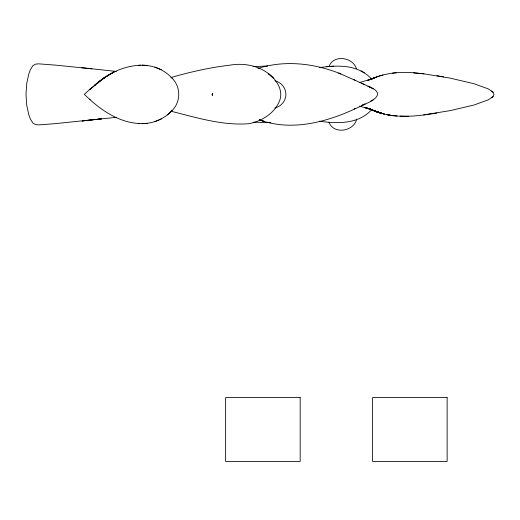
<?xml version="1.0" encoding="UTF-8"?>
<svg xmlns="http://www.w3.org/2000/svg" width="520" height="520" viewBox="0 0 520 520"><rect width="100%" height="100%" fill="white"/><g stroke="black" fill="none" stroke-linecap="round" stroke-linejoin="round"><path stroke-width="0.78" d="M356.415 119.971C353.08 131.677 333.326 134.524 329.011 122.206M329.011 66.534C333.326 54.216 353.08 57.064 356.415 68.77M423.676 114.946L450.184 110.611L474.006 105.014L488.351 99.82L493.051 96.538L494 94.374L493.051 92.203L488.351 88.92L474.006 83.727L450.184 78.136L423.676 73.794M371.95 109.337C359.047 124.222 337.259 123.903 319.43 121.18M138.522 123.487C150.813 124.508 163.527 119.873 171.88 110.715C181.019 102.037 181.019 86.703 171.88 78.026M491.855 97.656L493.051 96.538M167.278 114.985L172.075 110.526M90.142 89.141L84.312 94.374C99.255 108.895 117.494 122.245 139.022 123.526M100.373 80.73L98.976 81.77L105.19 77.233L89.681 89.538L95.316 84.747L94.4 85.481C114.316 66.541 150.683 54.932 172.075 78.215M259.252 119.919L263.991 121.316L259.214 119.834C294.69 132.724 332.969 120.354 365.085 103.981L361.816 105.456C373.288 101.075 387.153 93.496 368.004 86.145L373.21 88.978M370.74 101.224L373.113 99.853M355.413 108.342L354.036 109.012M274.905 108.03C289.536 103.812 289.536 84.929 274.905 80.711M154.888 121.635L161.33 118.931M257.92 68.425C285.058 59.787 314.788 63.395 340.86 73.925L338.793 73.086L355.68 80.529L354.036 79.729M413.595 72.82L423.976 73.827L413.842 72.839C399.185 71.532 384.04 73.118 370.598 79.378L375.238 77.428L369.219 79.872L377.007 76.895L367.692 80.269L371.963 78.897L359.346 82.582M382.98 75.01L378.664 76.252M170.976 77.532C190.249 71.962 209.859 67.496 229.801 65.189C245.381 62.407 262.639 66.3 273.526 78.312L268.489 73.736C276.361 79.618 283.225 89.778 279.897 99.963C275.23 112.885 262.125 121.088 249.113 123.689C222.619 125.82 196.404 117.578 170.976 111.215M436.911 113.048L423.976 114.913C405.418 117.435 385.58 117.189 368.57 108.368L375.238 111.319L384.391 114.062L373.035 110.396L379.788 112.808L374.387 110.994L375.238 111.319L380.946 113.094L366.88 107.978M319.286 67.581C333.411 65.728 348.959 64.48 361.972 71.513M91.403 119.958L82.134 120.984L101.634 118.814L55.51 123.624L38.545 124.904L35.496 124.599L32.819 123.006L30.297 118.878L28.769 114.692L26.767 105.541L26 94.374L26.767 83.2L28.769 74.048L30.297 69.862L32.819 65.734L35.496 64.142L38.545 63.837L55.51 65.124L91.981 68.841M91.981 119.899L116.35 117.306M392.541 73.118L396.416 72.728M138.522 65.254L140.296 65.13M329.413 66.495L326.892 66.664L333.587 66.216L330.961 66.385M147.154 123.338L142.064 123.63M253.162 66.553L267.618 66.02M408.415 116.194L403.735 116.285M270.842 122.662L253.162 122.187M142.064 65.111L147.154 65.403M116.35 71.435L81.633 67.691M397.046 116.064L392.541 115.622L393.126 115.681M436.911 75.693L443.547 76.856M359.346 106.158L370.37 109.077L364.423 107.523L375.434 111.033L366.906 107.991M154.888 67.106L161.33 69.81M355.413 80.398L370.897 87.607M361.595 83.18L364.839 84.695M363.324 72.287L368.024 75.543L371.93 79.385M89.681 99.203L90.142 99.599M491.855 91.085L493.006 92.177L491.907 91.13M212.355 94.088L212.68 95.478L211.939 94.374L212.68 93.262L212.355 94.088M107.25 75.868L103.285 78.54L114.185 71.916L107.25 75.868M300.177 397.612L225.628 397.612L225.628 461.409L300.177 461.409L300.177 397.612M447.142 397.612L372.593 397.612L372.593 461.409L447.142 461.409L447.142 397.612M404.014 116.285L400.316 116.233L404.014 116.285M391.84 115.525L386.776 114.634L391.84 115.525M382.98 113.731L376.896 111.865L382.98 113.731M364.065 72.703L361.192 71.078L364.065 72.703"/></g></svg>
